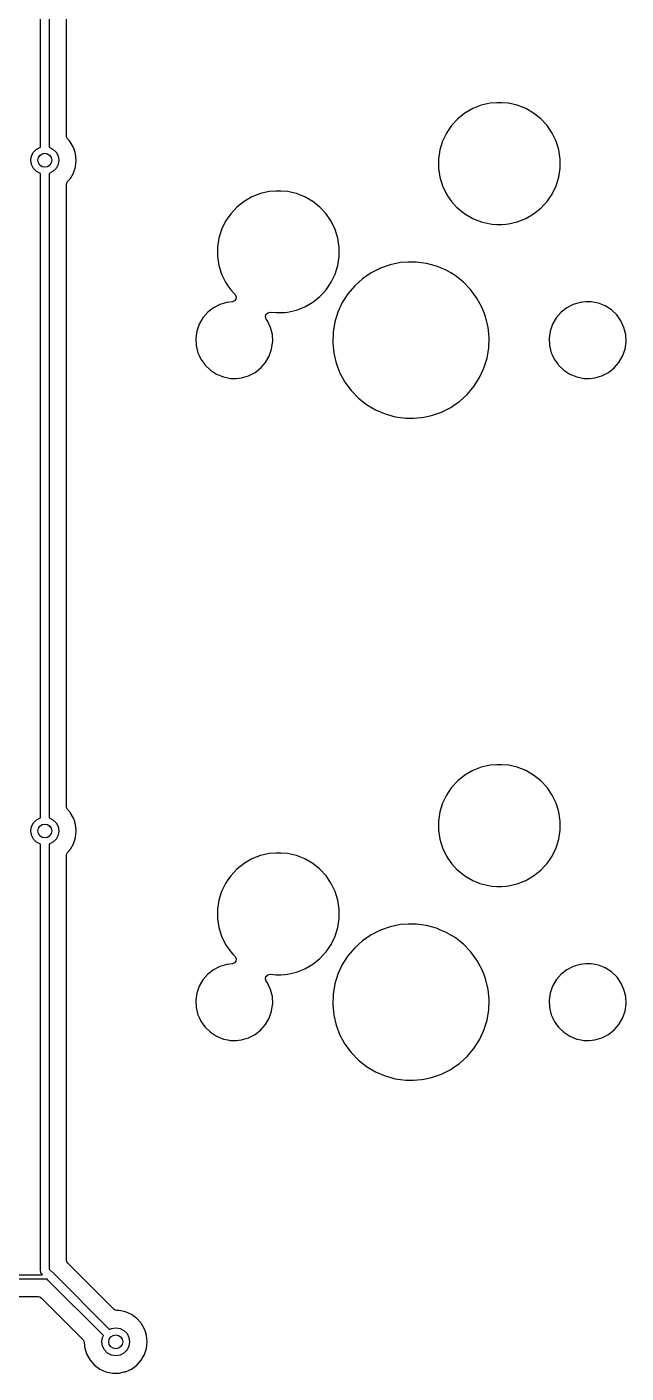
# Model space of a CAD drawing. Extents: x 30 to 259, y -142 to -25.
# Drawn here: x 199.7 to 216.92, y -102.35 to -63.61 of the extents above; entities that cross this region are included whole.
import ezdxf

# ---------------------------------------------------------------- set-up
doc = ezdxf.new("R2010")
doc.units = 0
doc.layers.add('BLACK', color=7, linetype='CONTINUOUS')

msp = doc.modelspace()

# ---------------------------------------------------------------- linework, layer by layer
at = {"layer": 'BLACK', "linetype": 'CONTINUOUS'}
for p, q in [((200.085, -67.0703), (200.085, -49.0097)), ((200.335, -49.0097), (200.335, -67.0703)), ((200.835, -66.7513), (200.835, -53.5224)), ((213.016, -65.8092), (212.76, -65.8676)), ((213.212, -65.7945), (213.016, -65.8092)), ((213.343, -65.7945), (213.212, -65.7945)), ((213.212, -65.7945), (213.212, -65.7945)), ((213.539, -65.8092), (213.343, -65.7945)), ((213.343, -65.7945), (213.343, -65.7945)), ((213.795, -65.8676), (213.539, -65.8092)), ((212.289, -66.0946), (212.084, -66.2582)), ((212.516, -65.9634), (212.289, -66.0946)), ((212.76, -65.8676), (212.516, -65.9634)), ((214.039, -65.9634), (213.795, -65.8676)), ((214.266, -66.0946), (214.039, -65.9634)), ((214.471, -66.2582), (214.266, -66.0946)), ((214.266, -66.0946), (214.266, -66.0946)), ((211.805, -66.5979), (211.757, -66.6673)), ((211.905, -66.4505), (211.805, -66.5979)), ((212.084, -66.2582), (211.905, -66.4505)), ((214.65, -66.4505), (214.471, -66.2582)), ((214.471, -66.2582), (214.471, -66.2582)), ((214.471, -66.2582), (214.471, -66.2582)), ((214.798, -66.6673), (214.65, -66.4505)), ((214.65, -66.4505), (214.65, -66.4505)), ((214.65, -66.4505), (214.65, -66.4505)), ((200.844, -66.7958), (200.835, -66.7513)), ((200.867, -66.8343), (200.844, -66.7958)), ((200.918, -66.8904), (200.867, -66.8343)), ((200.943, -66.9178), (200.918, -66.8904)), ((201.037, -67.0817), (200.943, -66.9178)), ((211.643, -66.9037), (211.566, -67.1544)), ((211.757, -66.6673), (211.643, -66.9037)), ((214.912, -66.9037), (214.798, -66.6673)), ((214.989, -67.1544), (214.912, -66.9037)), ((199.81, -67.45), (199.83, -67.3264)), ((199.83, -67.3264), (199.886, -67.2149)), ((199.886, -67.2149), (199.975, -67.1264)), ((199.975, -67.1264), (200.085, -67.0703)), ((200.335, -67.0703), (200.445, -67.1264)), ((200.445, -67.1264), (200.534, -67.2149)), ((200.534, -67.2149), (200.59, -67.3264)), ((200.59, -67.3264), (200.61, -67.45)), ((201.052, -67.1278), (201.037, -67.0817)), ((201.096, -67.2617), (201.052, -67.1278)), ((201.115, -67.45), (201.096, -67.2617)), ((211.566, -67.1544), (211.527, -67.4138)), ((215.028, -67.4138), (214.989, -67.1544)), ((199.83, -67.5736), (199.81, -67.45)), ((199.886, -67.6851), (199.83, -67.5736)), ((199.975, -67.7736), (199.886, -67.6851)), ((200.085, -67.8297), (199.975, -67.7736)), ((200.445, -67.7736), (200.335, -67.8297)), ((200.534, -67.6851), (200.445, -67.7736)), ((200.59, -67.5736), (200.534, -67.6851)), ((200.61, -67.45), (200.59, -67.5736)), ((201.037, -67.8183), (201.058, -67.7547)), ((201.058, -67.7547), (201.083, -67.6762)), ((201.083, -67.6762), (201.096, -67.6383)), ((201.096, -67.6383), (201.115, -67.45)), ((211.527, -67.4138), (211.527, -67.6762)), ((211.527, -67.6762), (211.566, -67.9356)), ((214.989, -67.9356), (215.028, -67.6762)), ((215.028, -67.6762), (215.028, -67.4138)), ((200.085, -86.3703), (200.085, -67.8297)), ((200.335, -67.8297), (200.335, -86.3703)), ((200.835, -68.1487), (200.844, -68.1042)), ((200.835, -72.5724), (200.835, -68.1487)), ((200.844, -68.1042), (200.867, -68.0657)), ((200.867, -68.0657), (200.943, -67.9822)), ((200.943, -67.9822), (200.96, -67.9522)), ((200.96, -67.9522), (201.037, -67.8183)), ((211.566, -67.9356), (211.643, -68.1863)), ((214.912, -68.1863), (214.989, -67.9356)), ((206.166, -68.5034), (205.939, -68.6346)), ((206.41, -68.4076), (206.166, -68.5034)), ((206.666, -68.3492), (206.41, -68.4076)), ((206.862, -68.3345), (206.666, -68.3492)), ((206.993, -68.3345), (206.862, -68.3345)), ((206.862, -68.3345), (206.862, -68.3345)), ((207.189, -68.3492), (206.993, -68.3345)), ((206.993, -68.3345), (206.993, -68.3345)), ((207.445, -68.4076), (207.189, -68.3492)), ((207.689, -68.5034), (207.445, -68.4076)), ((207.916, -68.6346), (207.689, -68.5034)), ((211.643, -68.1863), (211.757, -68.4227)), ((211.757, -68.4227), (211.812, -68.5034)), ((211.812, -68.5034), (211.905, -68.6395)), ((214.65, -68.6395), (214.798, -68.4227)), ((214.798, -68.4227), (214.912, -68.1863)), ((205.734, -68.7982), (205.555, -68.9905)), ((205.939, -68.6346), (205.734, -68.7982)), ((208.121, -68.7982), (207.916, -68.6346)), ((207.916, -68.6346), (207.916, -68.6346)), ((208.3, -68.9905), (208.121, -68.7982)), ((208.121, -68.7982), (208.121, -68.7982)), ((208.121, -68.7982), (208.121, -68.7982)), ((211.905, -68.6395), (212.052, -68.7982)), ((212.052, -68.7982), (212.084, -68.8318)), ((212.084, -68.8318), (212.289, -68.9954)), ((214.266, -68.9954), (214.471, -68.8318)), ((214.471, -68.8318), (214.571, -68.7248)), ((214.571, -68.7248), (214.65, -68.6395)), ((214.65, -68.6395), (214.65, -68.6395)), ((214.65, -68.6395), (214.65, -68.6395)), ((205.407, -69.2073), (205.293, -69.4437)), ((205.455, -69.1379), (205.407, -69.2073)), ((205.555, -68.9905), (205.455, -69.1379)), ((208.448, -69.2073), (208.3, -68.9905)), ((208.3, -68.9905), (208.3, -68.9905)), ((208.3, -68.9905), (208.3, -68.9905)), ((208.562, -69.4437), (208.448, -69.2073)), ((212.289, -68.9954), (212.516, -69.1266)), ((212.516, -69.1266), (212.684, -69.1926)), ((212.684, -69.1926), (212.722, -69.2073)), ((212.722, -69.2073), (212.76, -69.2224)), ((212.76, -69.2224), (213.016, -69.2808)), ((213.016, -69.2808), (213.072, -69.285)), ((213.072, -69.285), (213.212, -69.2955)), ((213.212, -69.2955), (213.212, -69.2955)), ((213.212, -69.2955), (213.343, -69.2955)), ((213.343, -69.2955), (213.466, -69.2863)), ((213.343, -69.2955), (213.343, -69.2955)), ((213.466, -69.2863), (213.539, -69.2808)), ((213.539, -69.2808), (213.795, -69.2224)), ((213.795, -69.2224), (214.039, -69.1266)), ((214.039, -69.1266), (214.266, -68.9954)), ((205.216, -69.6944), (205.177, -69.9538)), ((205.293, -69.4437), (205.216, -69.6944)), ((208.639, -69.6944), (208.562, -69.4437)), ((208.678, -69.9538), (208.639, -69.6944)), ((205.177, -69.9538), (205.177, -70.2162)), ((208.678, -70.2162), (208.678, -69.9538)), ((205.177, -70.2162), (205.216, -70.4756)), ((205.216, -70.4756), (205.293, -70.7263)), ((208.562, -70.7263), (208.639, -70.4756)), ((208.639, -70.4756), (208.678, -70.2162)), ((210.143, -70.4555), (209.859, -70.5541)), ((210.438, -70.3956), (210.143, -70.4555)), ((210.662, -70.3806), (210.438, -70.3956)), ((210.888, -70.3806), (210.662, -70.3806)), ((210.662, -70.3806), (210.662, -70.3806)), ((211.186, -70.4207), (210.888, -70.3806)), ((211.475, -70.5), (211.186, -70.4207)), ((211.186, -70.4207), (211.186, -70.4207)), ((211.186, -70.4207), (211.186, -70.4207)), ((211.571, -70.5406), (211.475, -70.5)), ((205.293, -70.7263), (205.407, -70.9627)), ((208.448, -70.9627), (208.562, -70.7263)), ((209.343, -70.8597), (209.121, -71.0612)), ((209.591, -70.6896), (209.343, -70.8597)), ((209.859, -70.5541), (209.591, -70.6896)), ((211.752, -70.6173), (211.571, -70.5406)), ((211.881, -70.6939), (211.752, -70.6173)), ((212.011, -70.7705), (211.881, -70.6939)), ((212.246, -70.9567), (212.011, -70.7705)), ((212.011, -70.7705), (212.011, -70.7705)), ((212.011, -70.7705), (212.011, -70.7705)), ((205.407, -70.9627), (205.474, -71.0612)), ((205.474, -71.0612), (205.555, -71.1795)), ((205.555, -71.1795), (205.634, -71.2646)), ((205.634, -71.2646), (205.682, -71.316)), ((208.121, -71.3718), (208.221, -71.2648)), ((208.221, -71.2648), (208.3, -71.1795)), ((208.3, -71.1795), (208.448, -70.9627)), ((208.3, -71.1795), (208.3, -71.1795)), ((208.3, -71.1795), (208.3, -71.1795)), ((209.121, -71.0612), (208.927, -71.2907)), ((212.455, -71.1727), (212.246, -70.9567)), ((212.634, -71.4146), (212.455, -71.1727)), ((205.246, -71.5978), (205.059, -71.6942)), ((205.448, -71.5386), (205.246, -71.5978)), ((205.603, -71.5238), (205.448, -71.5386)), ((205.666, -71.499), (205.603, -71.5238)), ((205.707, -71.4445), (205.666, -71.499)), ((205.682, -71.316), (205.713, -71.3767)), ((205.713, -71.3767), (205.707, -71.4445)), ((207.689, -71.6666), (207.916, -71.5354)), ((207.916, -71.5354), (208.121, -71.3718)), ((208.765, -71.544), (208.638, -71.8165)), ((208.927, -71.2907), (208.765, -71.544)), ((212.728, -71.5869), (212.634, -71.4146)), ((212.778, -71.6781), (212.728, -71.5869)), ((215.406, -71.5978), (215.219, -71.6942)), ((215.608, -71.5386), (215.406, -71.5978)), ((215.678, -71.5319), (215.608, -71.5386)), ((215.765, -71.5236), (215.678, -71.5319)), ((215.923, -71.5236), (215.765, -71.5236)), ((216.129, -71.5634), (215.923, -71.5236)), ((215.923, -71.5236), (215.923, -71.5236)), ((216.178, -71.583), (216.129, -71.5634)), ((216.129, -71.5634), (216.129, -71.5634)), ((216.129, -71.5634), (216.129, -71.5634)), ((216.324, -71.6416), (216.178, -71.583)), ((216.501, -71.7553), (216.324, -71.6416)), ((204.756, -71.9832), (204.651, -72.1654)), ((204.894, -71.8243), (204.756, -71.9832)), ((205.059, -71.6942), (204.894, -71.8243)), ((206.555, -71.9526), (206.57, -71.8852)), ((206.577, -72.018), (206.555, -71.9526)), ((206.57, -71.8852), (206.62, -71.8368)), ((206.616, -72.0718), (206.577, -72.018)), ((206.62, -71.8368), (206.688, -71.8224)), ((206.688, -71.8224), (206.862, -71.8355)), ((206.862, -71.8355), (206.862, -71.8355)), ((206.862, -71.8355), (206.993, -71.8355)), ((206.993, -71.8355), (207.116, -71.8263)), ((206.993, -71.8355), (206.993, -71.8355)), ((207.116, -71.8263), (207.189, -71.8208)), ((207.189, -71.8208), (207.445, -71.7624)), ((207.445, -71.7624), (207.689, -71.6666)), ((208.638, -71.8165), (208.549, -72.1035)), ((212.839, -71.8368), (212.778, -71.6781)), ((212.886, -71.9586), (212.839, -71.8368)), ((212.956, -72.2509), (212.886, -71.9586)), ((214.916, -71.9832), (214.811, -72.1654)), ((215.054, -71.8243), (214.916, -71.9832)), ((215.219, -71.6942), (215.054, -71.8243)), ((216.654, -71.9005), (216.501, -71.7553)), ((216.501, -71.7553), (216.501, -71.7553)), ((216.501, -71.7553), (216.501, -71.7553)), ((216.776, -72.0718), (216.654, -71.9005)), ((216.654, -71.9005), (216.654, -71.9005)), ((204.582, -72.3642), (204.552, -72.5724)), ((204.651, -72.1654), (204.582, -72.3642)), ((206.703, -72.2631), (206.616, -72.0718)), ((206.616, -72.0718), (206.616, -72.0718)), ((206.616, -72.0718), (206.616, -72.0718)), ((206.753, -72.4675), (206.703, -72.2631)), ((208.499, -72.3998), (208.489, -72.7002)), ((208.549, -72.1035), (208.499, -72.3998)), ((212.986, -72.5498), (212.956, -72.2509)), ((214.742, -72.3642), (214.712, -72.5724)), ((214.811, -72.1654), (214.742, -72.3642)), ((216.863, -72.2631), (216.776, -72.0718)), ((216.776, -72.0718), (216.776, -72.0718)), ((216.776, -72.0718), (216.776, -72.0718)), ((216.913, -72.4675), (216.863, -72.2631)), ((200.835, -86.0513), (200.835, -72.5724)), ((204.552, -72.5724), (204.562, -72.7825)), ((204.552, -72.5724), (204.552, -72.5724)), ((204.562, -72.7825), (204.612, -72.9869)), ((206.733, -72.8858), (206.759, -72.7002)), ((206.763, -72.6776), (206.753, -72.4675)), ((206.759, -72.7002), (206.763, -72.6776)), ((208.489, -72.7002), (208.519, -72.9991)), ((212.976, -72.8502), (212.985, -72.5724)), ((212.985, -72.5724), (212.986, -72.5498)), ((214.712, -72.5724), (214.722, -72.7825)), ((214.712, -72.5724), (214.712, -72.5724)), ((214.722, -72.7825), (214.772, -72.9869)), ((216.893, -72.8858), (216.923, -72.6776)), ((216.923, -72.6776), (216.913, -72.4675)), ((204.612, -72.9869), (204.657, -73.0846)), ((204.657, -73.0846), (204.699, -73.1782)), ((204.699, -73.1782), (204.808, -73.3312)), ((206.559, -73.2668), (206.664, -73.0846)), ((206.664, -73.0846), (206.733, -72.8858)), ((208.519, -72.9991), (208.589, -73.2914)), ((212.837, -73.4335), (212.926, -73.1465)), ((212.926, -73.1465), (212.976, -72.8502)), ((214.772, -72.9869), (214.817, -73.0846)), ((214.817, -73.0846), (214.859, -73.1782)), ((214.859, -73.1782), (214.968, -73.3312)), ((216.719, -73.2668), (216.824, -73.0846)), ((216.824, -73.0846), (216.893, -72.8858)), ((204.808, -73.3312), (204.821, -73.3495)), ((204.821, -73.3495), (204.974, -73.4947)), ((204.974, -73.4947), (204.974, -73.4947)), ((204.974, -73.4947), (204.974, -73.4947)), ((204.974, -73.4947), (205.151, -73.6084)), ((206.069, -73.6522), (206.256, -73.5558)), ((206.256, -73.5558), (206.421, -73.4257)), ((206.421, -73.4257), (206.559, -73.2668)), ((208.589, -73.2914), (208.697, -73.5719)), ((208.697, -73.5719), (208.774, -73.7114)), ((212.71, -73.706), (212.837, -73.4335)), ((214.968, -73.3312), (214.981, -73.3495)), ((214.981, -73.3495), (215.134, -73.4947)), ((215.134, -73.4947), (215.134, -73.4947)), ((215.134, -73.4947), (215.134, -73.4947)), ((215.134, -73.4947), (215.311, -73.6084)), ((216.229, -73.6522), (216.416, -73.5558)), ((216.416, -73.5558), (216.581, -73.4257)), ((216.581, -73.4257), (216.719, -73.2668)), ((205.151, -73.6084), (205.151, -73.6084)), ((205.151, -73.6084), (205.346, -73.6866)), ((205.346, -73.6866), (205.475, -73.7114)), ((205.475, -73.7114), (205.552, -73.7264)), ((205.552, -73.7264), (205.552, -73.7264)), ((205.552, -73.7264), (205.71, -73.7264)), ((205.71, -73.7264), (205.867, -73.7114)), ((205.71, -73.7264), (205.71, -73.7264)), ((205.867, -73.7114), (206.069, -73.6522)), ((208.774, -73.7114), (208.841, -73.8354)), ((208.841, -73.8354), (209.02, -74.0773)), ((212.354, -74.1888), (212.548, -73.9593)), ((212.548, -73.9593), (212.71, -73.706)), ((215.311, -73.6084), (215.311, -73.6084)), ((215.311, -73.6084), (215.506, -73.6866)), ((215.506, -73.6866), (215.635, -73.7114)), ((215.635, -73.7114), (215.712, -73.7264)), ((215.712, -73.7264), (215.712, -73.7264)), ((215.712, -73.7264), (215.87, -73.7264)), ((215.87, -73.7264), (216.027, -73.7114)), ((215.87, -73.7264), (215.87, -73.7264)), ((216.027, -73.7114), (216.229, -73.6522)), ((209.02, -74.0773), (209.229, -74.2933)), ((209.229, -74.2933), (209.464, -74.4795)), ((212.132, -74.3903), (212.354, -74.1888)), ((209.464, -74.4795), (209.723, -74.6327)), ((209.723, -74.6327), (210, -74.75)), ((210, -74.75), (210, -74.75)), ((210, -74.75), (210, -74.75)), ((210, -74.75), (210.064, -74.7675)), ((211.332, -74.7945), (211.616, -74.6959)), ((211.616, -74.6959), (211.75, -74.6282)), ((211.75, -74.6282), (211.884, -74.5604)), ((211.884, -74.5604), (212.002, -74.4795)), ((212.002, -74.4795), (212.132, -74.3903)), ((210.064, -74.7675), (210.289, -74.8293)), ((210.289, -74.8293), (210.587, -74.8694)), ((210.587, -74.8694), (210.813, -74.8694)), ((210.813, -74.8694), (211.037, -74.8544)), ((210.813, -74.8694), (210.813, -74.8694)), ((211.037, -74.8544), (211.111, -74.8394)), ((211.111, -74.8394), (211.332, -74.7945)), ((212.289, -85.1446), (212.084, -85.3082)), ((212.516, -85.0134), (212.289, -85.1446)), ((212.76, -84.9176), (212.516, -85.0134)), ((213.016, -84.8592), (212.76, -84.9176)), ((213.212, -84.8445), (213.016, -84.8592)), ((213.343, -84.8445), (213.212, -84.8445)), ((213.212, -84.8445), (213.212, -84.8445)), ((213.539, -84.8592), (213.343, -84.8445)), ((213.343, -84.8445), (213.343, -84.8445)), ((213.795, -84.9176), (213.539, -84.8592)), ((214.039, -85.0134), (213.795, -84.9176)), ((214.266, -85.1446), (214.039, -85.0134)), ((214.471, -85.3082), (214.266, -85.1446)), ((214.266, -85.1446), (214.266, -85.1446)), ((211.905, -85.5005), (211.811, -85.6389)), ((212.084, -85.3082), (211.905, -85.5005)), ((214.65, -85.5005), (214.471, -85.3082)), ((214.471, -85.3082), (214.471, -85.3082)), ((214.471, -85.3082), (214.471, -85.3082)), ((214.798, -85.7173), (214.65, -85.5005)), ((214.65, -85.5005), (214.65, -85.5005)), ((214.65, -85.5005), (214.65, -85.5005)), ((211.643, -85.9537), (211.566, -86.2044)), ((211.757, -85.7173), (211.643, -85.9537)), ((211.811, -85.6389), (211.757, -85.7173)), ((214.912, -85.9537), (214.798, -85.7173)), ((214.989, -86.2044), (214.912, -85.9537)), ((199.975, -86.4264), (200.085, -86.3703)), ((200.335, -86.3703), (200.445, -86.4264)), ((200.844, -86.0958), (200.835, -86.0513)), ((200.867, -86.1343), (200.844, -86.0958)), ((200.929, -86.2032), (200.867, -86.1343)), ((200.943, -86.2178), (200.929, -86.2032)), ((201.037, -86.3817), (200.943, -86.2178)), ((201.05, -86.4217), (201.037, -86.3817)), ((211.566, -86.2044), (211.527, -86.4638)), ((215.028, -86.4638), (214.989, -86.2044)), ((199.81, -86.75), (199.83, -86.6264)), ((199.83, -86.8736), (199.81, -86.75)), ((199.83, -86.6264), (199.886, -86.5149)), ((199.886, -86.5149), (199.975, -86.4264)), ((200.445, -86.4264), (200.534, -86.5149)), ((200.534, -86.5149), (200.59, -86.6264)), ((200.59, -86.6264), (200.61, -86.75)), ((200.61, -86.75), (200.59, -86.8736)), ((201.096, -86.5617), (201.05, -86.4217)), ((201.113, -86.7262), (201.096, -86.5617)), ((201.096, -86.9383), (201.115, -86.75)), ((201.115, -86.75), (201.113, -86.7262)), ((211.527, -86.4638), (211.527, -86.7262)), ((211.527, -86.7262), (211.566, -86.9856)), ((214.989, -86.9856), (215.028, -86.7262)), ((215.028, -86.7262), (215.028, -86.4638)), ((199.886, -86.9851), (199.83, -86.8736)), ((199.975, -87.0736), (199.886, -86.9851)), ((200.085, -87.1297), (199.975, -87.0736)), ((200.085, -99.41), (200.085, -87.1297)), ((200.445, -87.0736), (200.335, -87.1297)), ((200.335, -87.1297), (200.335, -99.3582)), ((200.534, -86.9851), (200.445, -87.0736)), ((200.59, -86.8736), (200.534, -86.9851)), ((200.945, -87.2787), (201.037, -87.1183)), ((201.037, -87.1183), (201.073, -87.0083)), ((201.073, -87.0083), (201.096, -86.9383)), ((211.566, -86.9856), (211.643, -87.2363)), ((214.912, -87.2363), (214.989, -86.9856)), ((200.835, -87.4487), (200.844, -87.4042)), ((200.835, -91.6224), (200.835, -87.4487)), ((200.844, -87.4042), (200.867, -87.3657)), ((200.867, -87.3657), (200.943, -87.2822)), ((200.943, -87.2822), (200.945, -87.2787)), ((206.41, -87.4576), (206.166, -87.5534)), ((206.666, -87.3992), (206.41, -87.4576)), ((206.862, -87.3845), (206.666, -87.3992)), ((206.993, -87.3845), (206.862, -87.3845)), ((206.862, -87.3845), (206.862, -87.3845)), ((207.189, -87.3992), (206.993, -87.3845)), ((206.993, -87.3845), (206.993, -87.3845)), ((207.445, -87.4576), (207.189, -87.3992)), ((207.689, -87.5534), (207.445, -87.4576)), ((211.643, -87.2363), (211.757, -87.4727)), ((211.757, -87.4727), (211.812, -87.5534)), ((214.65, -87.6895), (214.798, -87.4727)), ((214.798, -87.4727), (214.912, -87.2363)), ((205.734, -87.8482), (205.555, -88.0405)), ((205.939, -87.6846), (205.734, -87.8482)), ((206.166, -87.5534), (205.939, -87.6846)), ((207.916, -87.6846), (207.689, -87.5534)), ((208.121, -87.8482), (207.916, -87.6846)), ((207.916, -87.6846), (207.916, -87.6846)), ((208.3, -88.0405), (208.121, -87.8482)), ((208.121, -87.8482), (208.121, -87.8482)), ((208.121, -87.8482), (208.121, -87.8482)), ((211.812, -87.5534), (211.905, -87.6895)), ((211.905, -87.6895), (212.052, -87.8482)), ((212.052, -87.8482), (212.084, -87.8818)), ((212.084, -87.8818), (212.289, -88.0454)), ((214.266, -88.0454), (214.471, -87.8818)), ((214.471, -87.8818), (214.602, -87.7413)), ((214.602, -87.7413), (214.65, -87.6895)), ((214.65, -87.6895), (214.65, -87.6895)), ((214.65, -87.6895), (214.65, -87.6895)), ((205.407, -88.2573), (205.293, -88.4937)), ((205.455, -88.1879), (205.407, -88.2573)), ((205.555, -88.0405), (205.455, -88.1879)), ((208.448, -88.2573), (208.3, -88.0405)), ((208.3, -88.0405), (208.3, -88.0405)), ((208.3, -88.0405), (208.3, -88.0405)), ((208.562, -88.4937), (208.448, -88.2573)), ((212.289, -88.0454), (212.516, -88.1766)), ((212.516, -88.1766), (212.684, -88.2426)), ((212.684, -88.2426), (212.722, -88.2573)), ((212.722, -88.2573), (212.76, -88.2724)), ((212.76, -88.2724), (213.016, -88.3308)), ((213.539, -88.3308), (213.795, -88.2724)), ((213.795, -88.2724), (214.039, -88.1766)), ((214.039, -88.1766), (214.266, -88.0454)), ((205.293, -88.4937), (205.216, -88.7444)), ((208.639, -88.7444), (208.562, -88.4937)), ((213.016, -88.3308), (213.072, -88.335)), ((213.072, -88.335), (213.212, -88.3455)), ((213.212, -88.3455), (213.212, -88.3455)), ((213.212, -88.3455), (213.343, -88.3455)), ((213.343, -88.3455), (213.466, -88.3363)), ((213.343, -88.3455), (213.343, -88.3455)), ((213.466, -88.3363), (213.539, -88.3308)), ((205.216, -88.7444), (205.177, -89.0038)), ((205.177, -89.0038), (205.177, -89.2662)), ((208.678, -89.0038), (208.639, -88.7444)), ((208.678, -89.2662), (208.678, -89.0038)), ((205.177, -89.2662), (205.216, -89.5256)), ((208.639, -89.5256), (208.678, -89.2662)), ((210.438, -89.4456), (210.143, -89.5055)), ((210.662, -89.4306), (210.438, -89.4456)), ((210.888, -89.4306), (210.662, -89.4306)), ((210.662, -89.4306), (210.662, -89.4306)), ((211.186, -89.4707), (210.888, -89.4306)), ((211.475, -89.55), (211.186, -89.4707)), ((211.186, -89.4707), (211.186, -89.4707)), ((211.186, -89.4707), (211.186, -89.4707)), ((205.216, -89.5256), (205.293, -89.7763)), ((205.293, -89.7763), (205.407, -90.0127)), ((208.448, -90.0127), (208.562, -89.7763)), ((208.562, -89.7763), (208.639, -89.5256)), ((209.591, -89.7396), (209.343, -89.9097)), ((209.859, -89.6041), (209.591, -89.7396)), ((210.143, -89.5055), (209.859, -89.6041)), ((211.571, -89.5906), (211.475, -89.55)), ((211.752, -89.6673), (211.571, -89.5906)), ((211.881, -89.7439), (211.752, -89.6673)), ((212.011, -89.8205), (211.881, -89.7439)), ((212.166, -89.9436), (212.011, -89.8205)), ((205.407, -90.0127), (205.474, -90.1112)), ((205.474, -90.1112), (205.555, -90.2295)), ((205.555, -90.2295), (205.62, -90.3)), ((208.234, -90.3), (208.3, -90.2295)), ((208.3, -90.2295), (208.448, -90.0127)), ((208.3, -90.2295), (208.3, -90.2295)), ((208.3, -90.2295), (208.3, -90.2295)), ((209.121, -90.1112), (208.927, -90.3407)), ((209.343, -89.9097), (209.121, -90.1112)), ((212.246, -90.0067), (212.166, -89.9436)), ((212.455, -90.2227), (212.246, -90.0067)), ((212.634, -90.4646), (212.455, -90.2227)), ((205.448, -90.5886), (205.246, -90.6478)), ((205.603, -90.5738), (205.448, -90.5886)), ((205.666, -90.549), (205.603, -90.5738)), ((205.62, -90.3), (205.682, -90.366)), ((205.707, -90.4945), (205.666, -90.549)), ((205.682, -90.366), (205.713, -90.4267)), ((205.713, -90.4267), (205.707, -90.4945)), ((207.689, -90.7166), (207.916, -90.5854)), ((207.916, -90.5854), (208.121, -90.4218)), ((208.121, -90.4218), (208.234, -90.3)), ((208.765, -90.594), (208.638, -90.8665)), ((208.927, -90.3407), (208.765, -90.594)), ((212.728, -90.6369), (212.634, -90.4646)), ((212.778, -90.7281), (212.728, -90.6369)), ((215.608, -90.5886), (215.406, -90.6478)), ((215.678, -90.5819), (215.608, -90.5886)), ((215.765, -90.5736), (215.678, -90.5819)), ((215.923, -90.5736), (215.765, -90.5736)), ((216.129, -90.6134), (215.923, -90.5736)), ((215.923, -90.5736), (215.923, -90.5736)), ((216.178, -90.633), (216.129, -90.6134)), ((216.129, -90.6134), (216.129, -90.6134)), ((216.129, -90.6134), (216.129, -90.6134)), ((216.324, -90.6916), (216.178, -90.633)), ((204.894, -90.8743), (204.756, -91.0332)), ((205.059, -90.7442), (204.894, -90.8743)), ((205.246, -90.6478), (205.059, -90.7442)), ((206.555, -91.0026), (206.57, -90.9352)), ((206.577, -91.068), (206.555, -91.0026)), ((206.57, -90.9352), (206.62, -90.8868)), ((206.62, -90.8868), (206.688, -90.8724)), ((206.688, -90.8724), (206.862, -90.8855)), ((206.862, -90.8855), (206.862, -90.8855)), ((206.862, -90.8855), (206.993, -90.8855)), ((206.993, -90.8855), (207.116, -90.8763)), ((206.993, -90.8855), (206.993, -90.8855)), ((207.116, -90.8763), (207.189, -90.8708)), ((207.189, -90.8708), (207.445, -90.8124)), ((207.445, -90.8124), (207.689, -90.7166)), ((208.638, -90.8665), (208.549, -91.1535)), ((212.839, -90.8868), (212.778, -90.7281)), ((212.886, -91.0086), (212.839, -90.8868)), ((212.956, -91.3009), (212.886, -91.0086)), ((215.054, -90.8743), (214.916, -91.0332)), ((215.219, -90.7442), (215.054, -90.8743)), ((215.406, -90.6478), (215.219, -90.7442)), ((216.501, -90.8053), (216.324, -90.6916)), ((216.654, -90.9505), (216.501, -90.8053)), ((216.501, -90.8053), (216.501, -90.8053)), ((216.501, -90.8053), (216.501, -90.8053)), ((216.682, -90.9898), (216.654, -90.9505)), ((216.776, -91.1218), (216.682, -90.9898)), ((204.582, -91.4142), (204.552, -91.6224)), ((204.651, -91.2154), (204.582, -91.4142)), ((204.756, -91.0332), (204.651, -91.2154)), ((206.616, -91.1218), (206.577, -91.068)), ((206.703, -91.3131), (206.616, -91.1218)), ((206.616, -91.1218), (206.616, -91.1218)), ((206.616, -91.1218), (206.616, -91.1218)), ((206.753, -91.5175), (206.703, -91.3131)), ((208.549, -91.1535), (208.499, -91.4498)), ((212.986, -91.5998), (212.956, -91.3009)), ((214.742, -91.4142), (214.712, -91.6224)), ((214.811, -91.2154), (214.742, -91.4142)), ((214.916, -91.0332), (214.811, -91.2154)), ((216.863, -91.3131), (216.776, -91.1218)), ((216.776, -91.1218), (216.776, -91.1218)), ((216.776, -91.1218), (216.776, -91.1218)), ((216.913, -91.5175), (216.863, -91.3131)), ((200.835, -99.0995), (200.835, -91.6224)), ((204.552, -91.6224), (204.562, -91.8325)), ((204.552, -91.6224), (204.552, -91.6224)), ((206.733, -91.9358), (206.759, -91.7502)), ((206.763, -91.7276), (206.753, -91.5175)), ((206.759, -91.7502), (206.763, -91.7276)), ((208.499, -91.4498), (208.489, -91.7502)), ((208.489, -91.7502), (208.519, -92.0491)), ((212.976, -91.9002), (212.985, -91.6224)), ((212.985, -91.6224), (212.986, -91.5998)), ((214.712, -91.6224), (214.722, -91.8325)), ((214.712, -91.6224), (214.712, -91.6224)), ((216.893, -91.9358), (216.923, -91.7276)), ((216.923, -91.7276), (216.913, -91.5175)), ((204.562, -91.8325), (204.612, -92.0369)), ((204.612, -92.0369), (204.657, -92.1346)), ((204.657, -92.1346), (204.699, -92.2282)), ((206.559, -92.3168), (206.664, -92.1346)), ((206.664, -92.1346), (206.733, -91.9358)), ((208.519, -92.0491), (208.589, -92.3414)), ((212.926, -92.1965), (212.976, -91.9002)), ((214.722, -91.8325), (214.772, -92.0369)), ((214.772, -92.0369), (214.817, -92.1346)), ((214.817, -92.1346), (214.859, -92.2282)), ((216.719, -92.3168), (216.824, -92.1346)), ((216.824, -92.1346), (216.893, -91.9358)), ((204.699, -92.2282), (204.786, -92.3495)), ((204.786, -92.3495), (204.821, -92.3995)), ((204.821, -92.3995), (204.974, -92.5447)), ((204.974, -92.5447), (204.974, -92.5447)), ((204.974, -92.5447), (204.974, -92.5447)), ((204.974, -92.5447), (205.151, -92.6584)), ((206.256, -92.6058), (206.421, -92.4757)), ((206.421, -92.4757), (206.559, -92.3168)), ((208.589, -92.3414), (208.697, -92.6219)), ((212.71, -92.756), (212.837, -92.4835)), ((212.837, -92.4835), (212.926, -92.1965)), ((214.859, -92.2282), (214.946, -92.3495)), ((214.946, -92.3495), (214.981, -92.3995)), ((214.981, -92.3995), (215.134, -92.5447)), ((215.134, -92.5447), (215.134, -92.5447)), ((215.134, -92.5447), (215.134, -92.5447)), ((215.134, -92.5447), (215.311, -92.6584)), ((216.416, -92.6058), (216.581, -92.4757)), ((216.581, -92.4757), (216.719, -92.3168)), ((205.151, -92.6584), (205.151, -92.6584)), ((205.151, -92.6584), (205.346, -92.7366)), ((205.346, -92.7366), (205.475, -92.7614)), ((205.475, -92.7614), (205.552, -92.7764)), ((205.552, -92.7764), (205.552, -92.7764)), ((205.552, -92.7764), (205.71, -92.7764)), ((205.71, -92.7764), (205.867, -92.7614)), ((205.71, -92.7764), (205.71, -92.7764)), ((205.867, -92.7614), (206.069, -92.7022)), ((206.069, -92.7022), (206.256, -92.6058)), ((208.697, -92.6219), (208.774, -92.7614)), ((208.774, -92.7614), (208.841, -92.8854)), ((208.841, -92.8854), (209.02, -93.1273)), ((212.548, -93.0093), (212.71, -92.756)), ((215.311, -92.6584), (215.311, -92.6584)), ((215.311, -92.6584), (215.506, -92.7366)), ((215.506, -92.7366), (215.635, -92.7614)), ((215.635, -92.7614), (215.712, -92.7764)), ((215.712, -92.7764), (215.712, -92.7764)), ((215.712, -92.7764), (215.87, -92.7764)), ((215.87, -92.7764), (216.027, -92.7614)), ((215.87, -92.7764), (215.87, -92.7764)), ((216.027, -92.7614), (216.229, -92.7022)), ((216.229, -92.7022), (216.416, -92.6058)), ((209.02, -93.1273), (209.229, -93.3433)), ((209.229, -93.3433), (209.464, -93.5295)), ((212.132, -93.4403), (212.354, -93.2388)), ((212.354, -93.2388), (212.548, -93.0093)), ((209.464, -93.5295), (209.723, -93.6827)), ((209.723, -93.6827), (210, -93.8)), ((211.616, -93.7459), (211.75, -93.6782)), ((211.75, -93.6782), (211.884, -93.6104)), ((211.884, -93.6104), (212.002, -93.5295)), ((212.002, -93.5295), (212.132, -93.4403)), ((210, -93.8), (210, -93.8)), ((210, -93.8), (210, -93.8)), ((210, -93.8), (210.064, -93.8175)), ((210.064, -93.8175), (210.289, -93.8793)), ((210.289, -93.8793), (210.587, -93.9194)), ((210.587, -93.9194), (210.813, -93.9194)), ((210.813, -93.9194), (211.037, -93.9044)), ((210.813, -93.9194), (210.813, -93.9194)), ((211.037, -93.9044), (211.111, -93.8894)), ((211.111, -93.8894), (211.332, -93.8445)), ((211.332, -93.8445), (211.616, -93.7459)), ((200.845, -99.147), (200.835, -99.0995)), ((200.872, -99.1872), (200.845, -99.147)), ((192.767, -99.5235), (200.147, -99.5235)), ((200.094, -99.4397), (200.085, -99.41)), ((200.1, -99.4699), (200.094, -99.4397)), ((200.104, -99.475), (200.1, -99.4699)), ((200.105, -99.4776), (200.104, -99.475)), ((200.108, -99.4805), (200.105, -99.4776)), ((200.122, -99.4984), (200.108, -99.4805)), ((200.147, -99.5235), (200.122, -99.4984)), ((200.335, -99.3582), (200.475, -99.4986)), ((200.475, -99.4986), (202.073, -101.097)), ((202.198, -100.513), (200.872, -99.1872)), ((200.274, -99.6505), (192.793, -99.6505)), ((200.299, -99.6754), (200.274, -99.6505)), ((201.897, -101.273), (200.299, -99.6754)), ((193.052, -100.151), (200.015, -100.151)), ((200.015, -100.151), (200.063, -100.16)), ((200.063, -100.16), (200.103, -100.187)), ((200.103, -100.187), (201.311, -101.396)), ((202.238, -100.54), (202.198, -100.513)), ((202.285, -100.549), (202.238, -100.54)), ((202.345, -100.549), (202.285, -100.549)), ((202.53, -100.589), (202.345, -100.549)), ((202.345, -100.549), (202.345, -100.549)), ((202.703, -100.666), (202.53, -100.589)), ((202.856, -100.777), (202.703, -100.666)), ((202.073, -101.097), (202.126, -101.07)), ((202.126, -101.07), (202.25, -101.05)), ((202.25, -101.05), (202.374, -101.07)), ((202.374, -101.07), (202.485, -101.126)), ((202.983, -100.918), (202.856, -100.777)), ((203.077, -101.082), (202.983, -100.918)), ((203.094, -101.133), (203.077, -101.082)), ((201.311, -101.396), (201.335, -101.43)), ((201.335, -101.43), (201.347, -101.47)), ((201.347, -101.47), (201.364, -101.638)), ((201.85, -101.45), (201.87, -101.326)), ((201.87, -101.574), (201.85, -101.45)), ((201.87, -101.326), (201.897, -101.273)), ((202.485, -101.126), (202.574, -101.215)), ((202.574, -101.215), (202.63, -101.326)), ((202.63, -101.326), (202.65, -101.45)), ((202.65, -101.45), (202.63, -101.574)), ((203.136, -101.262), (203.094, -101.133)), ((203.155, -101.45), (203.136, -101.262)), ((203.136, -101.638), (203.155, -101.45)), ((201.364, -101.638), (201.423, -101.818)), ((201.423, -101.818), (201.517, -101.982)), ((201.926, -101.685), (201.87, -101.574)), ((202.015, -101.774), (201.926, -101.685)), ((202.126, -101.83), (202.015, -101.774)), ((202.25, -101.85), (202.126, -101.83)), ((202.374, -101.83), (202.25, -101.85)), ((202.485, -101.774), (202.374, -101.83)), ((202.574, -101.685), (202.485, -101.774)), ((202.63, -101.574), (202.574, -101.685)), ((202.983, -101.982), (203.077, -101.818)), ((203.077, -101.818), (203.136, -101.638)), ((201.517, -101.982), (201.644, -102.123)), ((201.644, -102.123), (201.797, -102.234)), ((201.797, -102.234), (201.97, -102.311)), ((202.53, -102.311), (202.703, -102.234)), ((202.703, -102.234), (202.78, -102.178)), ((202.78, -102.178), (202.856, -102.123)), ((202.856, -102.123), (202.927, -102.043)), ((202.927, -102.043), (202.983, -101.982)), ((201.97, -102.311), (202.155, -102.35)), ((202.155, -102.35), (202.155, -102.35)), ((202.155, -102.35), (202.345, -102.35)), ((202.345, -102.35), (202.495, -102.319)), ((202.345, -102.35), (202.345, -102.35)), ((202.495, -102.319), (202.53, -102.311))]:
    msp.add_line(p, q, dxfattribs=at)
at = {"layer": 'BLACK'}
for centre in [(200.21, -67.45), (200.21, -86.75), (202.25, -101.45)]:
    msp.add_circle(centre, 0.2, dxfattribs=at)

doc.saveas('drawing.dxf')
